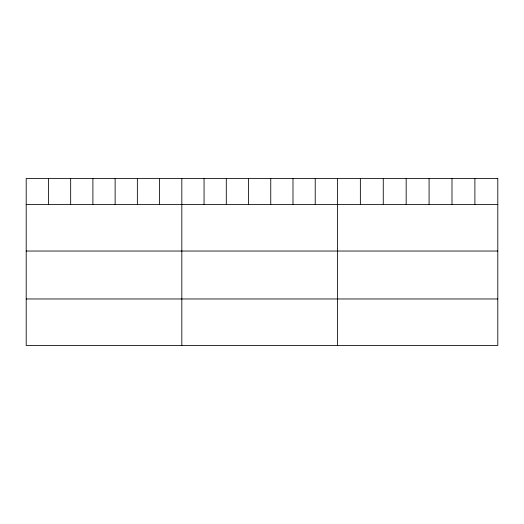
<?xml version="1.0" encoding="UTF-8"?>
<svg xmlns="http://www.w3.org/2000/svg" width="524" height="524" viewBox="0 0 524 524"><rect width="100%" height="100%" fill="white"/><g stroke="black" fill="none" stroke-linecap="round" stroke-linejoin="round"><path stroke-width="0.79" d="M26.2 204.517L497.8 204.517M26.2 251.035L497.8 251.035M26.2 298.968L497.8 298.968M474.895 178.514L474.895 204.517M451.989 178.514L451.989 204.517M429.084 178.514L429.084 204.517M406.172 178.514L406.172 204.517M383.267 178.514L383.267 204.517M360.361 178.514L360.361 204.517M337.456 178.514L337.456 345.486M315.225 178.514L315.225 204.517M292.988 178.514L292.988 204.517M270.757 178.514L270.757 204.517M248.527 178.514L248.527 204.517M226.296 178.514L226.296 204.517M204.059 178.514L204.059 204.517M181.828 178.514L181.828 345.486M159.597 178.514L159.597 204.517M137.36 178.514L137.36 204.517M115.129 178.514L115.129 204.517M92.899 178.514L92.899 204.517M70.668 178.514L70.668 204.517M48.431 178.514L48.431 204.517M497.8 178.514L26.2 178.514L26.2 345.486L497.8 345.486L497.8 178.514"/></g></svg>
